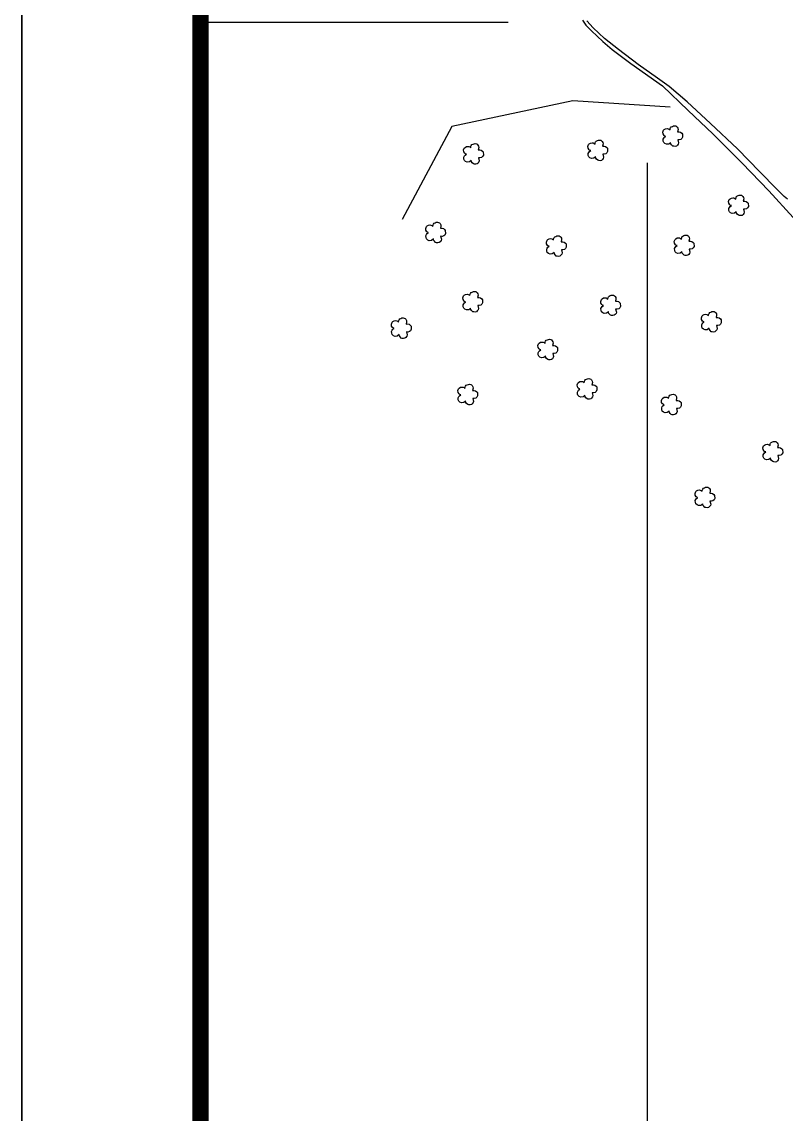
# Model space of a CAD drawing. Extents: x 755862 to 758487, y 7817271 to 7820983.
# Drawn here: x 755862 to 756397, y 7818035 to 7818800 of the extents above; entities that cross this region are included whole.
import ezdxf

# ---------------------------------------------------------------- set-up
doc = ezdxf.new("R2010")
doc.units = 0
doc.header["$MEASUREMENT"] = 0
doc.linetypes.add('CONTINUO', pattern=[0])
doc.linetypes.add('LIN0', pattern=[0])
for name, color, linetype in [('0114000282', 1, 'Continuous'), ('_SIMBOLO ARVORE', 118, 'Continuous'), ('MALHA', 8, 'Continuous'), ('MARGEM', 5, 'Continuous')]:
    doc.layers.add(name, color=color, linetype=linetype)
doc.layers.add('0114000282008', color=5, linetype='Continuous', lineweight=25)

msp = doc.modelspace()

# ---------------------------------------------------------------- linework, layer by layer
at = {"linetype": 'ByBlock'}
msp.add_lwpolyline([(756316.12, 7818740.36), (756247.86, 7818744.81), (756163.27, 7818727.01), (756128.4, 7818661.76)], dxfattribs=at)
at = {"layer": '0114000282'}
msp.add_lwpolyline([(756254.73, 7818801.37), (756257.06, 7818797.99), (756260.96, 7818793.86), (756268.87, 7818786.48), (756275.48, 7818780.85), (756288.48, 7818770.94), (756310.82, 7818755.51), (756328.71, 7818738.06), (756345.93, 7818721.73), (756366.37, 7818701.31), (756385.25, 7818681.83), (756402.17, 7818663.25)], dxfattribs=at)
at = {"layer": '0114000282008', "linetype": 'ByBlock'}
msp.add_lwpolyline([(756398.3, 7818676.04), (756395.83, 7818677.98), (756390.46, 7818683.4), (756378.74, 7818695.27), (756363.13, 7818711.2), (756344.31, 7818728.97), (756328.07, 7818744.21), (756315.29, 7818755.05), (756307.31, 7818760.67), (756293.58, 7818770.29), (756279.81, 7818780.8), (756270.14, 7818788.47), (756262.09, 7818796.05), (756257.68, 7818800.99)], dxfattribs=at)
at = {"layer": '_SIMBOLO ARVORE', "linetype": 'CONTINUO'}
for points in [[(756316.33, 7818715.72, 0), (756315.08, 7818714.67, 0), (756313.5, 7818714.49, 0), (756312.37, 7818714.93, 0), (756311.57, 7818715.71, 0), (756311.24, 7818716.62, 0), (756311.15, 7818717.95, 0), (756311.58, 7818718.79, 0), (756312.03, 7818719.41, 0), (756312.95, 7818720.03, 0), (756312.37, 7818720.21, 0), (756311.79, 7818720.68, 0), (756311.12, 7818721.74, 0), (756311, 7818723.01, 0), (756311.49, 7818724.32, 0), (756312, 7818724.79, 0), (756312.93, 7818725.36, 0), (756313.9, 7818725.49, 0), (756314.68, 7818725.38, 0), (756315.3, 7818725.09, 0), (756315.98, 7818724.49, 0), (756316.18, 7818725.64, 0), (756316.35, 7818726.1, 0), (756316.86, 7818726.74, 0), (756317.61, 7818727.02, 0), (756318.34, 7818727.35, 0), (756319.17, 7818727.42, 0), (756319.95, 7818727.31, 0), (756320.58, 7818726.98, 0), (756321.06, 7818726.47, 0), (756321.47, 7818725.65, 0), (756321.63, 7818724.75, 0), (756321.26, 7818723.13, 0), (756322.39, 7818723.15, 0), (756323.32, 7818722.92, 0), (756324.21, 7818722.22, 0), (756324.69, 7818721.66, 0), (756324.83, 7818719.44, 0), (756324.28, 7818718.44, 0), (756323.56, 7818717.78, 0), (756322.42, 7818717.48, 0), (756321.42, 7818717.56, 0), (756321.95, 7818715.49, 0), (756321.71, 7818714.6, 0), (756321.11, 7818713.76, 0), (756320.45, 7818713.23, 0), (756319.51, 7818713, 0), (756318.57, 7818713.06, 0), (756317.88, 7818713.25, 0), (756317.08, 7818714.04, 0), (756316.53, 7818714.75, 0), (756316.36, 7818715.83, 0)], [(756176.83, 7818703.22, 0), (756175.58, 7818702.17, 0), (756174, 7818701.99, 0), (756172.87, 7818702.43, 0), (756172.07, 7818703.21, 0), (756171.74, 7818704.12, 0), (756171.65, 7818705.45, 0), (756172.08, 7818706.29, 0), (756172.53, 7818706.91, 0), (756173.45, 7818707.53, 0), (756172.87, 7818707.71, 0), (756172.29, 7818708.18, 0), (756171.62, 7818709.24, 0), (756171.5, 7818710.51, 0), (756171.99, 7818711.82, 0), (756172.5, 7818712.29, 0), (756173.43, 7818712.86, 0), (756174.4, 7818712.99, 0), (756175.18, 7818712.88, 0), (756175.8, 7818712.59, 0), (756176.48, 7818711.99, 0), (756176.68, 7818713.14, 0), (756176.85, 7818713.6, 0), (756177.36, 7818714.24, 0), (756178.11, 7818714.52, 0), (756178.84, 7818714.85, 0), (756179.67, 7818714.92, 0), (756180.45, 7818714.81, 0), (756181.08, 7818714.48, 0), (756181.56, 7818713.97, 0), (756181.97, 7818713.15, 0), (756182.13, 7818712.25, 0), (756181.76, 7818710.63, 0), (756182.89, 7818710.65, 0), (756183.82, 7818710.42, 0), (756184.71, 7818709.72, 0), (756185.19, 7818709.16, 0), (756185.33, 7818706.94, 0), (756184.78, 7818705.94, 0), (756184.06, 7818705.28, 0), (756182.92, 7818704.98, 0), (756181.92, 7818705.06, 0), (756182.45, 7818702.99, 0), (756182.21, 7818702.1, 0), (756181.61, 7818701.26, 0), (756180.95, 7818700.73, 0), (756180.01, 7818700.5, 0), (756179.07, 7818700.56, 0), (756178.38, 7818700.75, 0), (756177.58, 7818701.54, 0), (756177.03, 7818702.25, 0), (756176.86, 7818703.33, 0)], [(756263.83, 7818705.72, 0), (756262.58, 7818704.67, 0), (756261, 7818704.49, 0), (756259.87, 7818704.93, 0), (756259.07, 7818705.71, 0), (756258.74, 7818706.62, 0), (756258.65, 7818707.95, 0), (756259.08, 7818708.79, 0), (756259.53, 7818709.41, 0), (756260.45, 7818710.03, 0), (756259.87, 7818710.21, 0), (756259.29, 7818710.68, 0), (756258.62, 7818711.74, 0), (756258.5, 7818713.01, 0), (756258.99, 7818714.32, 0), (756259.5, 7818714.79, 0), (756260.43, 7818715.36, 0), (756261.4, 7818715.49, 0), (756262.18, 7818715.38, 0), (756262.8, 7818715.09, 0), (756263.48, 7818714.49, 0), (756263.68, 7818715.64, 0), (756263.85, 7818716.1, 0), (756264.36, 7818716.74, 0), (756265.11, 7818717.02, 0), (756265.84, 7818717.35, 0), (756266.67, 7818717.42, 0), (756267.45, 7818717.31, 0), (756268.08, 7818716.98, 0), (756268.56, 7818716.47, 0), (756268.97, 7818715.65, 0), (756269.13, 7818714.75, 0), (756268.76, 7818713.13, 0), (756269.89, 7818713.15, 0), (756270.82, 7818712.92, 0), (756271.71, 7818712.22, 0), (756272.19, 7818711.66, 0), (756272.33, 7818709.44, 0), (756271.78, 7818708.44, 0), (756271.06, 7818707.78, 0), (756269.92, 7818707.48, 0), (756268.92, 7818707.56, 0), (756269.45, 7818705.49, 0), (756269.21, 7818704.6, 0), (756268.61, 7818703.76, 0), (756267.95, 7818703.23, 0), (756267.01, 7818703, 0), (756266.07, 7818703.06, 0), (756265.38, 7818703.25, 0), (756264.58, 7818704.04, 0), (756264.03, 7818704.75, 0), (756263.86, 7818705.83, 0)], [(756362.33, 7818667.22, 0), (756361.08, 7818666.17, 0), (756359.5, 7818665.99, 0), (756358.37, 7818666.43, 0), (756357.57, 7818667.21, 0), (756357.24, 7818668.12, 0), (756357.15, 7818669.45, 0), (756357.58, 7818670.29, 0), (756358.03, 7818670.91, 0), (756358.95, 7818671.53, 0), (756358.37, 7818671.71, 0), (756357.79, 7818672.18, 0), (756357.12, 7818673.24, 0), (756357, 7818674.51, 0), (756357.49, 7818675.82, 0), (756358, 7818676.29, 0), (756358.93, 7818676.86, 0), (756359.9, 7818676.99, 0), (756360.68, 7818676.88, 0), (756361.3, 7818676.59, 0), (756361.98, 7818675.99, 0), (756362.18, 7818677.14, 0), (756362.35, 7818677.6, 0), (756362.86, 7818678.24, 0), (756363.61, 7818678.52, 0), (756364.34, 7818678.85, 0), (756365.17, 7818678.92, 0), (756365.95, 7818678.81, 0), (756366.58, 7818678.48, 0), (756367.06, 7818677.97, 0), (756367.47, 7818677.15, 0), (756367.63, 7818676.25, 0), (756367.26, 7818674.63, 0), (756368.39, 7818674.65, 0), (756369.32, 7818674.42, 0), (756370.21, 7818673.72, 0), (756370.69, 7818673.16, 0), (756370.83, 7818670.94, 0), (756370.28, 7818669.94, 0), (756369.56, 7818669.28, 0), (756368.42, 7818668.98, 0), (756367.42, 7818669.06, 0), (756367.95, 7818666.99, 0), (756367.71, 7818666.1, 0), (756367.11, 7818665.26, 0), (756366.45, 7818664.73, 0), (756365.51, 7818664.5, 0), (756364.57, 7818664.56, 0), (756363.88, 7818664.75, 0), (756363.08, 7818665.54, 0), (756362.53, 7818666.25, 0), (756362.36, 7818667.33, 0)], [(756150.33, 7818648.22, 0), (756149.08, 7818647.17, 0), (756147.5, 7818646.99, 0), (756146.37, 7818647.43, 0), (756145.57, 7818648.21, 0), (756145.24, 7818649.12, 0), (756145.15, 7818650.45, 0), (756145.58, 7818651.29, 0), (756146.03, 7818651.91, 0), (756146.95, 7818652.53, 0), (756146.37, 7818652.71, 0), (756145.79, 7818653.18, 0), (756145.12, 7818654.24, 0), (756145, 7818655.51, 0), (756145.49, 7818656.82, 0), (756146, 7818657.29, 0), (756146.93, 7818657.86, 0), (756147.9, 7818657.99, 0), (756148.68, 7818657.88, 0), (756149.3, 7818657.59, 0), (756149.98, 7818656.99, 0), (756150.18, 7818658.14, 0), (756150.35, 7818658.6, 0), (756150.86, 7818659.24, 0), (756151.61, 7818659.52, 0), (756152.34, 7818659.85, 0), (756153.17, 7818659.92, 0), (756153.95, 7818659.81, 0), (756154.58, 7818659.48, 0), (756155.06, 7818658.97, 0), (756155.47, 7818658.15, 0), (756155.63, 7818657.25, 0), (756155.26, 7818655.63, 0), (756156.39, 7818655.65, 0), (756157.32, 7818655.42, 0), (756158.21, 7818654.72, 0), (756158.69, 7818654.16, 0), (756158.83, 7818651.94, 0), (756158.28, 7818650.94, 0), (756157.56, 7818650.28, 0), (756156.42, 7818649.98, 0), (756155.42, 7818650.06, 0), (756155.95, 7818647.99, 0), (756155.71, 7818647.1, 0), (756155.11, 7818646.26, 0), (756154.45, 7818645.73, 0), (756153.51, 7818645.5, 0), (756152.57, 7818645.56, 0), (756151.88, 7818645.75, 0), (756151.08, 7818646.54, 0), (756150.53, 7818647.25, 0), (756150.36, 7818648.33, 0)], [(756234.83, 7818638.72, 0), (756233.58, 7818637.67, 0), (756232, 7818637.49, 0), (756230.87, 7818637.93, 0), (756230.07, 7818638.71, 0), (756229.74, 7818639.62, 0), (756229.65, 7818640.95, 0), (756230.08, 7818641.79, 0), (756230.53, 7818642.41, 0), (756231.45, 7818643.03, 0), (756230.87, 7818643.21, 0), (756230.29, 7818643.68, 0), (756229.62, 7818644.74, 0), (756229.5, 7818646.01, 0), (756229.99, 7818647.32, 0), (756230.5, 7818647.79, 0), (756231.43, 7818648.36, 0), (756232.4, 7818648.49, 0), (756233.18, 7818648.38, 0), (756233.8, 7818648.09, 0), (756234.48, 7818647.49, 0), (756234.68, 7818648.64, 0), (756234.85, 7818649.1, 0), (756235.36, 7818649.74, 0), (756236.11, 7818650.02, 0), (756236.84, 7818650.35, 0), (756237.67, 7818650.42, 0), (756238.45, 7818650.31, 0), (756239.08, 7818649.98, 0), (756239.56, 7818649.47, 0), (756239.97, 7818648.65, 0), (756240.13, 7818647.75, 0), (756239.76, 7818646.13, 0), (756240.89, 7818646.15, 0), (756241.82, 7818645.92, 0), (756242.71, 7818645.22, 0), (756243.19, 7818644.66, 0), (756243.33, 7818642.44, 0), (756242.78, 7818641.44, 0), (756242.06, 7818640.78, 0), (756240.92, 7818640.48, 0), (756239.92, 7818640.56, 0), (756240.45, 7818638.49, 0), (756240.21, 7818637.6, 0), (756239.61, 7818636.76, 0), (756238.95, 7818636.23, 0), (756238.01, 7818636, 0), (756237.07, 7818636.06, 0), (756236.38, 7818636.25, 0), (756235.58, 7818637.04, 0), (756235.03, 7818637.75, 0), (756234.86, 7818638.83, 0)], [(756324.33, 7818639.22, 0), (756323.08, 7818638.17, 0), (756321.5, 7818637.99, 0), (756320.37, 7818638.43, 0), (756319.57, 7818639.21, 0), (756319.24, 7818640.12, 0), (756319.15, 7818641.45, 0), (756319.58, 7818642.29, 0), (756320.03, 7818642.91, 0), (756320.95, 7818643.53, 0), (756320.37, 7818643.71, 0), (756319.79, 7818644.18, 0), (756319.12, 7818645.24, 0), (756319, 7818646.51, 0), (756319.49, 7818647.82, 0), (756320, 7818648.29, 0), (756320.93, 7818648.86, 0), (756321.9, 7818648.99, 0), (756322.68, 7818648.88, 0), (756323.3, 7818648.59, 0), (756323.98, 7818647.99, 0), (756324.18, 7818649.14, 0), (756324.35, 7818649.6, 0), (756324.86, 7818650.24, 0), (756325.61, 7818650.52, 0), (756326.34, 7818650.85, 0), (756327.17, 7818650.92, 0), (756327.95, 7818650.81, 0), (756328.58, 7818650.48, 0), (756329.06, 7818649.97, 0), (756329.47, 7818649.15, 0), (756329.63, 7818648.25, 0), (756329.26, 7818646.63, 0), (756330.39, 7818646.65, 0), (756331.32, 7818646.42, 0), (756332.21, 7818645.72, 0), (756332.69, 7818645.16, 0), (756332.83, 7818642.94, 0), (756332.28, 7818641.94, 0), (756331.56, 7818641.28, 0), (756330.42, 7818640.98, 0), (756329.42, 7818641.06, 0), (756329.95, 7818638.99, 0), (756329.71, 7818638.1, 0), (756329.11, 7818637.26, 0), (756328.45, 7818636.73, 0), (756327.51, 7818636.5, 0), (756326.57, 7818636.56, 0), (756325.88, 7818636.75, 0), (756325.08, 7818637.54, 0), (756324.53, 7818638.25, 0), (756324.36, 7818639.33, 0)], [(756176.33, 7818599.72, 0), (756175.08, 7818598.67, 0), (756173.5, 7818598.49, 0), (756172.37, 7818598.93, 0), (756171.57, 7818599.71, 0), (756171.24, 7818600.62, 0), (756171.15, 7818601.95, 0), (756171.58, 7818602.79, 0), (756172.03, 7818603.41, 0), (756172.95, 7818604.03, 0), (756172.37, 7818604.21, 0), (756171.79, 7818604.68, 0), (756171.12, 7818605.74, 0), (756171, 7818607.01, 0), (756171.49, 7818608.32, 0), (756172, 7818608.79, 0), (756172.93, 7818609.36, 0), (756173.9, 7818609.49, 0), (756174.68, 7818609.38, 0), (756175.3, 7818609.09, 0), (756175.98, 7818608.49, 0), (756176.18, 7818609.64, 0), (756176.35, 7818610.1, 0), (756176.86, 7818610.74, 0), (756177.61, 7818611.02, 0), (756178.34, 7818611.35, 0), (756179.17, 7818611.42, 0), (756179.95, 7818611.31, 0), (756180.58, 7818610.98, 0), (756181.06, 7818610.47, 0), (756181.47, 7818609.65, 0), (756181.63, 7818608.75, 0), (756181.26, 7818607.13, 0), (756182.39, 7818607.15, 0), (756183.32, 7818606.92, 0), (756184.21, 7818606.22, 0), (756184.69, 7818605.66, 0), (756184.83, 7818603.44, 0), (756184.28, 7818602.44, 0), (756183.56, 7818601.78, 0), (756182.42, 7818601.48, 0), (756181.42, 7818601.56, 0), (756181.95, 7818599.49, 0), (756181.71, 7818598.6, 0), (756181.11, 7818597.76, 0), (756180.45, 7818597.23, 0), (756179.51, 7818597, 0), (756178.57, 7818597.06, 0), (756177.88, 7818597.25, 0), (756177.08, 7818598.04, 0), (756176.53, 7818598.75, 0), (756176.36, 7818599.83, 0)], [(756272.83, 7818597.22, 0), (756271.58, 7818596.17, 0), (756270, 7818595.99, 0), (756268.87, 7818596.43, 0), (756268.07, 7818597.21, 0), (756267.74, 7818598.12, 0), (756267.65, 7818599.45, 0), (756268.08, 7818600.29, 0), (756268.53, 7818600.91, 0), (756269.45, 7818601.53, 0), (756268.87, 7818601.71, 0), (756268.29, 7818602.18, 0), (756267.62, 7818603.24, 0), (756267.5, 7818604.51, 0), (756267.99, 7818605.82, 0), (756268.5, 7818606.29, 0), (756269.43, 7818606.86, 0), (756270.4, 7818606.99, 0), (756271.18, 7818606.88, 0), (756271.8, 7818606.59, 0), (756272.48, 7818605.99, 0), (756272.68, 7818607.14, 0), (756272.85, 7818607.6, 0), (756273.36, 7818608.24, 0), (756274.11, 7818608.52, 0), (756274.84, 7818608.85, 0), (756275.67, 7818608.92, 0), (756276.45, 7818608.81, 0), (756277.08, 7818608.48, 0), (756277.56, 7818607.97, 0), (756277.97, 7818607.15, 0), (756278.13, 7818606.25, 0), (756277.76, 7818604.63, 0), (756278.89, 7818604.65, 0), (756279.82, 7818604.42, 0), (756280.71, 7818603.72, 0), (756281.19, 7818603.16, 0), (756281.33, 7818600.94, 0), (756280.78, 7818599.94, 0), (756280.06, 7818599.28, 0), (756278.92, 7818598.98, 0), (756277.92, 7818599.06, 0), (756278.45, 7818596.99, 0), (756278.21, 7818596.1, 0), (756277.61, 7818595.26, 0), (756276.95, 7818594.73, 0), (756276.01, 7818594.5, 0), (756275.07, 7818594.56, 0), (756274.38, 7818594.75, 0), (756273.58, 7818595.54, 0), (756273.03, 7818596.25, 0), (756272.86, 7818597.33, 0)], [(756126.33, 7818581.22, 0), (756125.08, 7818580.17, 0), (756123.5, 7818579.99, 0), (756122.37, 7818580.43, 0), (756121.57, 7818581.21, 0), (756121.24, 7818582.12, 0), (756121.15, 7818583.45, 0), (756121.58, 7818584.29, 0), (756122.03, 7818584.91, 0), (756122.95, 7818585.53, 0), (756122.37, 7818585.71, 0), (756121.79, 7818586.18, 0), (756121.12, 7818587.24, 0), (756121, 7818588.51, 0), (756121.49, 7818589.82, 0), (756122, 7818590.29, 0), (756122.93, 7818590.86, 0), (756123.9, 7818590.99, 0), (756124.68, 7818590.88, 0), (756125.3, 7818590.59, 0), (756125.98, 7818589.99, 0), (756126.18, 7818591.14, 0), (756126.35, 7818591.6, 0), (756126.86, 7818592.24, 0), (756127.61, 7818592.52, 0), (756128.34, 7818592.85, 0), (756129.17, 7818592.92, 0), (756129.95, 7818592.81, 0), (756130.58, 7818592.48, 0), (756131.06, 7818591.97, 0), (756131.47, 7818591.15, 0), (756131.63, 7818590.25, 0), (756131.26, 7818588.63, 0), (756132.39, 7818588.65, 0), (756133.32, 7818588.42, 0), (756134.21, 7818587.72, 0), (756134.69, 7818587.16, 0), (756134.83, 7818584.94, 0), (756134.28, 7818583.94, 0), (756133.56, 7818583.28, 0), (756132.42, 7818582.98, 0), (756131.42, 7818583.06, 0), (756131.95, 7818580.99, 0), (756131.71, 7818580.1, 0), (756131.11, 7818579.26, 0), (756130.45, 7818578.73, 0), (756129.51, 7818578.5, 0), (756128.57, 7818578.56, 0), (756127.88, 7818578.75, 0), (756127.08, 7818579.54, 0), (756126.53, 7818580.25, 0), (756126.36, 7818581.33, 0)], [(756343.33, 7818585.72, 0), (756342.08, 7818584.67, 0), (756340.5, 7818584.49, 0), (756339.37, 7818584.93, 0), (756338.57, 7818585.71, 0), (756338.24, 7818586.62, 0), (756338.15, 7818587.95, 0), (756338.58, 7818588.79, 0), (756339.03, 7818589.41, 0), (756339.95, 7818590.03, 0), (756339.37, 7818590.21, 0), (756338.79, 7818590.68, 0), (756338.12, 7818591.74, 0), (756338, 7818593.01, 0), (756338.49, 7818594.32, 0), (756339, 7818594.79, 0), (756339.93, 7818595.36, 0), (756340.9, 7818595.49, 0), (756341.68, 7818595.38, 0), (756342.3, 7818595.09, 0), (756342.98, 7818594.49, 0), (756343.18, 7818595.64, 0), (756343.35, 7818596.1, 0), (756343.86, 7818596.74, 0), (756344.61, 7818597.02, 0), (756345.34, 7818597.35, 0), (756346.17, 7818597.42, 0), (756346.95, 7818597.31, 0), (756347.58, 7818596.98, 0), (756348.06, 7818596.47, 0), (756348.47, 7818595.65, 0), (756348.63, 7818594.75, 0), (756348.26, 7818593.13, 0), (756349.39, 7818593.15, 0), (756350.32, 7818592.92, 0), (756351.21, 7818592.22, 0), (756351.69, 7818591.66, 0), (756351.83, 7818589.44, 0), (756351.28, 7818588.44, 0), (756350.56, 7818587.78, 0), (756349.42, 7818587.48, 0), (756348.42, 7818587.56, 0), (756348.95, 7818585.49, 0), (756348.71, 7818584.6, 0), (756348.11, 7818583.76, 0), (756347.45, 7818583.23, 0), (756346.51, 7818583, 0), (756345.57, 7818583.06, 0), (756344.88, 7818583.25, 0), (756344.08, 7818584.04, 0), (756343.53, 7818584.75, 0), (756343.36, 7818585.83, 0)], [(756228.83, 7818566.22, 0), (756227.58, 7818565.17, 0), (756226, 7818564.99, 0), (756224.87, 7818565.43, 0), (756224.07, 7818566.21, 0), (756223.74, 7818567.12, 0), (756223.65, 7818568.45, 0), (756224.08, 7818569.29, 0), (756224.53, 7818569.91, 0), (756225.45, 7818570.53, 0), (756224.87, 7818570.71, 0), (756224.29, 7818571.18, 0), (756223.62, 7818572.24, 0), (756223.5, 7818573.51, 0), (756223.99, 7818574.82, 0), (756224.5, 7818575.29, 0), (756225.43, 7818575.86, 0), (756226.4, 7818575.99, 0), (756227.18, 7818575.88, 0), (756227.8, 7818575.59, 0), (756228.48, 7818574.99, 0), (756228.68, 7818576.14, 0), (756228.85, 7818576.6, 0), (756229.36, 7818577.24, 0), (756230.11, 7818577.52, 0), (756230.84, 7818577.85, 0), (756231.67, 7818577.92, 0), (756232.45, 7818577.81, 0), (756233.08, 7818577.48, 0), (756233.56, 7818576.97, 0), (756233.97, 7818576.15, 0), (756234.13, 7818575.25, 0), (756233.76, 7818573.63, 0), (756234.89, 7818573.65, 0), (756235.82, 7818573.42, 0), (756236.71, 7818572.72, 0), (756237.19, 7818572.16, 0), (756237.33, 7818569.94, 0), (756236.78, 7818568.94, 0), (756236.06, 7818568.28, 0), (756234.92, 7818567.98, 0), (756233.92, 7818568.06, 0), (756234.45, 7818565.99, 0), (756234.21, 7818565.1, 0), (756233.61, 7818564.26, 0), (756232.95, 7818563.73, 0), (756232.01, 7818563.5, 0), (756231.07, 7818563.56, 0), (756230.38, 7818563.75, 0), (756229.58, 7818564.54, 0), (756229.03, 7818565.25, 0), (756228.86, 7818566.33, 0)], [(756256.33, 7818538.72, 0), (756255.08, 7818537.67, 0), (756253.5, 7818537.49, 0), (756252.37, 7818537.93, 0), (756251.57, 7818538.71, 0), (756251.24, 7818539.62, 0), (756251.15, 7818540.95, 0), (756251.58, 7818541.79, 0), (756252.03, 7818542.41, 0), (756252.95, 7818543.03, 0), (756252.37, 7818543.21, 0), (756251.79, 7818543.68, 0), (756251.12, 7818544.74, 0), (756251, 7818546.01, 0), (756251.49, 7818547.32, 0), (756252, 7818547.79, 0), (756252.93, 7818548.36, 0), (756253.9, 7818548.49, 0), (756254.68, 7818548.38, 0), (756255.3, 7818548.09, 0), (756255.98, 7818547.49, 0), (756256.18, 7818548.64, 0), (756256.35, 7818549.1, 0), (756256.86, 7818549.74, 0), (756257.61, 7818550.02, 0), (756258.34, 7818550.35, 0), (756259.17, 7818550.42, 0), (756259.95, 7818550.31, 0), (756260.58, 7818549.98, 0), (756261.06, 7818549.47, 0), (756261.47, 7818548.65, 0), (756261.63, 7818547.75, 0), (756261.26, 7818546.13, 0), (756262.39, 7818546.15, 0), (756263.32, 7818545.92, 0), (756264.21, 7818545.22, 0), (756264.69, 7818544.66, 0), (756264.83, 7818542.44, 0), (756264.28, 7818541.44, 0), (756263.56, 7818540.78, 0), (756262.42, 7818540.48, 0), (756261.42, 7818540.56, 0), (756261.95, 7818538.49, 0), (756261.71, 7818537.6, 0), (756261.11, 7818536.76, 0), (756260.45, 7818536.23, 0), (756259.51, 7818536, 0), (756258.57, 7818536.06, 0), (756257.88, 7818536.25, 0), (756257.08, 7818537.04, 0), (756256.53, 7818537.75, 0), (756256.36, 7818538.83, 0)], [(756172.83, 7818534.72, 0), (756171.58, 7818533.67, 0), (756170, 7818533.49, 0), (756168.87, 7818533.93, 0), (756168.07, 7818534.71, 0), (756167.74, 7818535.62, 0), (756167.65, 7818536.95, 0), (756168.08, 7818537.79, 0), (756168.53, 7818538.41, 0), (756169.45, 7818539.03, 0), (756168.87, 7818539.21, 0), (756168.29, 7818539.68, 0), (756167.62, 7818540.74, 0), (756167.5, 7818542.01, 0), (756167.99, 7818543.32, 0), (756168.5, 7818543.79, 0), (756169.43, 7818544.36, 0), (756170.4, 7818544.49, 0), (756171.18, 7818544.38, 0), (756171.8, 7818544.09, 0), (756172.48, 7818543.49, 0), (756172.68, 7818544.64, 0), (756172.85, 7818545.1, 0), (756173.36, 7818545.74, 0), (756174.11, 7818546.02, 0), (756174.84, 7818546.35, 0), (756175.67, 7818546.42, 0), (756176.45, 7818546.31, 0), (756177.08, 7818545.98, 0), (756177.56, 7818545.47, 0), (756177.97, 7818544.65, 0), (756178.13, 7818543.75, 0), (756177.76, 7818542.13, 0), (756178.89, 7818542.15, 0), (756179.82, 7818541.92, 0), (756180.71, 7818541.22, 0), (756181.19, 7818540.66, 0), (756181.33, 7818538.44, 0), (756180.78, 7818537.44, 0), (756180.06, 7818536.78, 0), (756178.92, 7818536.48, 0), (756177.92, 7818536.56, 0), (756178.45, 7818534.49, 0), (756178.21, 7818533.6, 0), (756177.61, 7818532.76, 0), (756176.95, 7818532.23, 0), (756176.01, 7818532, 0), (756175.07, 7818532.06, 0), (756174.38, 7818532.25, 0), (756173.58, 7818533.04, 0), (756173.03, 7818533.75, 0), (756172.86, 7818534.83, 0)], [(756315.33, 7818527.72, 0), (756314.08, 7818526.67, 0), (756312.5, 7818526.49, 0), (756311.37, 7818526.93, 0), (756310.57, 7818527.71, 0), (756310.24, 7818528.62, 0), (756310.15, 7818529.95, 0), (756310.58, 7818530.79, 0), (756311.03, 7818531.41, 0), (756311.95, 7818532.03, 0), (756311.37, 7818532.21, 0), (756310.79, 7818532.68, 0), (756310.12, 7818533.74, 0), (756310, 7818535.01, 0), (756310.49, 7818536.32, 0), (756311, 7818536.79, 0), (756311.93, 7818537.36, 0), (756312.9, 7818537.49, 0), (756313.68, 7818537.38, 0), (756314.3, 7818537.09, 0), (756314.98, 7818536.49, 0), (756315.18, 7818537.64, 0), (756315.35, 7818538.1, 0), (756315.86, 7818538.74, 0), (756316.61, 7818539.02, 0), (756317.34, 7818539.35, 0), (756318.17, 7818539.42, 0), (756318.95, 7818539.31, 0), (756319.58, 7818538.98, 0), (756320.06, 7818538.47, 0), (756320.47, 7818537.65, 0), (756320.63, 7818536.75, 0), (756320.26, 7818535.13, 0), (756321.39, 7818535.15, 0), (756322.32, 7818534.92, 0), (756323.21, 7818534.22, 0), (756323.69, 7818533.66, 0), (756323.83, 7818531.44, 0), (756323.28, 7818530.44, 0), (756322.56, 7818529.78, 0), (756321.42, 7818529.48, 0), (756320.42, 7818529.56, 0), (756320.95, 7818527.49, 0), (756320.71, 7818526.6, 0), (756320.11, 7818525.76, 0), (756319.45, 7818525.23, 0), (756318.51, 7818525, 0), (756317.57, 7818525.06, 0), (756316.88, 7818525.25, 0), (756316.08, 7818526.04, 0), (756315.53, 7818526.75, 0), (756315.36, 7818527.83, 0)], [(756386.33, 7818494.72, 0), (756385.08, 7818493.67, 0), (756383.5, 7818493.49, 0), (756382.37, 7818493.93, 0), (756381.57, 7818494.71, 0), (756381.24, 7818495.62, 0), (756381.15, 7818496.95, 0), (756381.58, 7818497.79, 0), (756382.03, 7818498.41, 0), (756382.95, 7818499.03, 0), (756382.37, 7818499.21, 0), (756381.79, 7818499.68, 0), (756381.12, 7818500.74, 0), (756381, 7818502.01, 0), (756381.49, 7818503.32, 0), (756382, 7818503.79, 0), (756382.93, 7818504.36, 0), (756383.9, 7818504.49, 0), (756384.68, 7818504.38, 0), (756385.3, 7818504.09, 0), (756385.98, 7818503.49, 0), (756386.18, 7818504.64, 0), (756386.35, 7818505.1, 0), (756386.86, 7818505.74, 0), (756387.61, 7818506.02, 0), (756388.34, 7818506.35, 0), (756389.17, 7818506.42, 0), (756389.95, 7818506.31, 0), (756390.58, 7818505.98, 0), (756391.06, 7818505.47, 0), (756391.47, 7818504.65, 0), (756391.63, 7818503.75, 0), (756391.26, 7818502.13, 0), (756392.39, 7818502.15, 0), (756393.32, 7818501.92, 0), (756394.21, 7818501.22, 0), (756394.69, 7818500.66, 0), (756394.83, 7818498.44, 0), (756394.28, 7818497.44, 0), (756393.56, 7818496.78, 0), (756392.42, 7818496.48, 0), (756391.42, 7818496.56, 0), (756391.95, 7818494.49, 0), (756391.71, 7818493.6, 0), (756391.11, 7818492.76, 0), (756390.45, 7818492.23, 0), (756389.51, 7818492, 0), (756388.57, 7818492.06, 0), (756387.88, 7818492.25, 0), (756387.08, 7818493.04, 0), (756386.53, 7818493.75, 0), (756386.36, 7818494.83, 0)], [(756338.83, 7818462.72, 0), (756337.58, 7818461.67, 0), (756336, 7818461.49, 0), (756334.87, 7818461.93, 0), (756334.07, 7818462.71, 0), (756333.74, 7818463.62, 0), (756333.65, 7818464.95, 0), (756334.08, 7818465.79, 0), (756334.53, 7818466.41, 0), (756335.45, 7818467.03, 0), (756334.87, 7818467.21, 0), (756334.29, 7818467.68, 0), (756333.62, 7818468.74, 0), (756333.5, 7818470.01, 0), (756333.99, 7818471.32, 0), (756334.5, 7818471.79, 0), (756335.43, 7818472.36, 0), (756336.4, 7818472.49, 0), (756337.18, 7818472.38, 0), (756337.8, 7818472.09, 0), (756338.48, 7818471.49, 0), (756338.68, 7818472.64, 0), (756338.85, 7818473.1, 0), (756339.36, 7818473.74, 0), (756340.11, 7818474.02, 0), (756340.84, 7818474.35, 0), (756341.67, 7818474.42, 0), (756342.45, 7818474.31, 0), (756343.08, 7818473.98, 0), (756343.56, 7818473.47, 0), (756343.97, 7818472.65, 0), (756344.13, 7818471.75, 0), (756343.76, 7818470.13, 0), (756344.89, 7818470.15, 0), (756345.82, 7818469.92, 0), (756346.71, 7818469.22, 0), (756347.19, 7818468.66, 0), (756347.33, 7818466.44, 0), (756346.78, 7818465.44, 0), (756346.06, 7818464.78, 0), (756344.92, 7818464.48, 0), (756343.92, 7818464.56, 0), (756344.45, 7818462.49, 0), (756344.21, 7818461.6, 0), (756343.61, 7818460.76, 0), (756342.95, 7818460.23, 0), (756342.01, 7818460, 0), (756341.07, 7818460.06, 0), (756340.38, 7818460.25, 0), (756339.58, 7818461.04, 0), (756339.03, 7818461.75, 0), (756338.86, 7818462.83, 0)]]:
    msp.add_polyline3d(points, dxfattribs=at)
at = {"layer": 'MALHA', "linetype": 'ByBlock'}
for points in [[(755987.31, 7818800), (756200, 7818800), (756202.76, 7818800)], [(756300, 7818701.59), (756300, 7817800), (756300, 7817688.53)]]:
    msp.add_lwpolyline(points, dxfattribs=at)
at = {"layer": 'MARGEM', "color": 174, "linetype": 'LIN0'}
msp.add_line((755862.31, 7817270.54), (755862.31, 7820983.04), dxfattribs=at)
at = {"layer": 'MARGEM', "color": 174, "linetype": 'LIN0', "flags": 128}
msp.add_lwpolyline([(758487.31, 7817270.54), (758487.31, 7820983.04), (755862.31, 7820983.04), (755862.31, 7817270.54)], close=True, dxfattribs=at)
at = {"layer": 'MARGEM', "color": 174, "linetype": 'LIN0', "const_width": 11.36, "flags": 128}
msp.add_lwpolyline([(758362.31, 7817688.53), (758362.31, 7820858.04), (755987.31, 7820858.04), (755987.31, 7817688.53)], close=True, dxfattribs=at)

doc.saveas('drawing.dxf')
